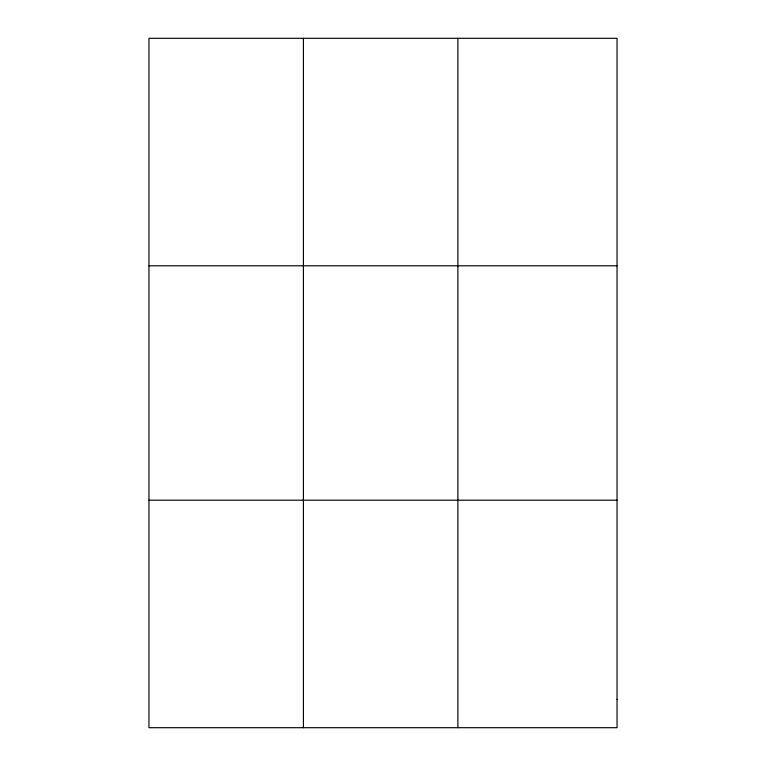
<?xml version="1.0" encoding="UTF-8"?>
<svg xmlns="http://www.w3.org/2000/svg" width="766" height="766" viewBox="0 0 766 766"><rect width="100%" height="100%" fill="white"/><g stroke="black" fill="none" stroke-linecap="round" stroke-linejoin="round"><path stroke-width="1.15" d="M303.422 727.7L303.422 38.3M457.896 727.7L457.896 38.3M148.958 265.802L617.042 265.802M148.958 500.198L617.042 500.198M617.042 699.262L617.042 727.7L148.958 727.7L148.958 38.3L617.042 38.3L617.042 699.262"/></g></svg>
